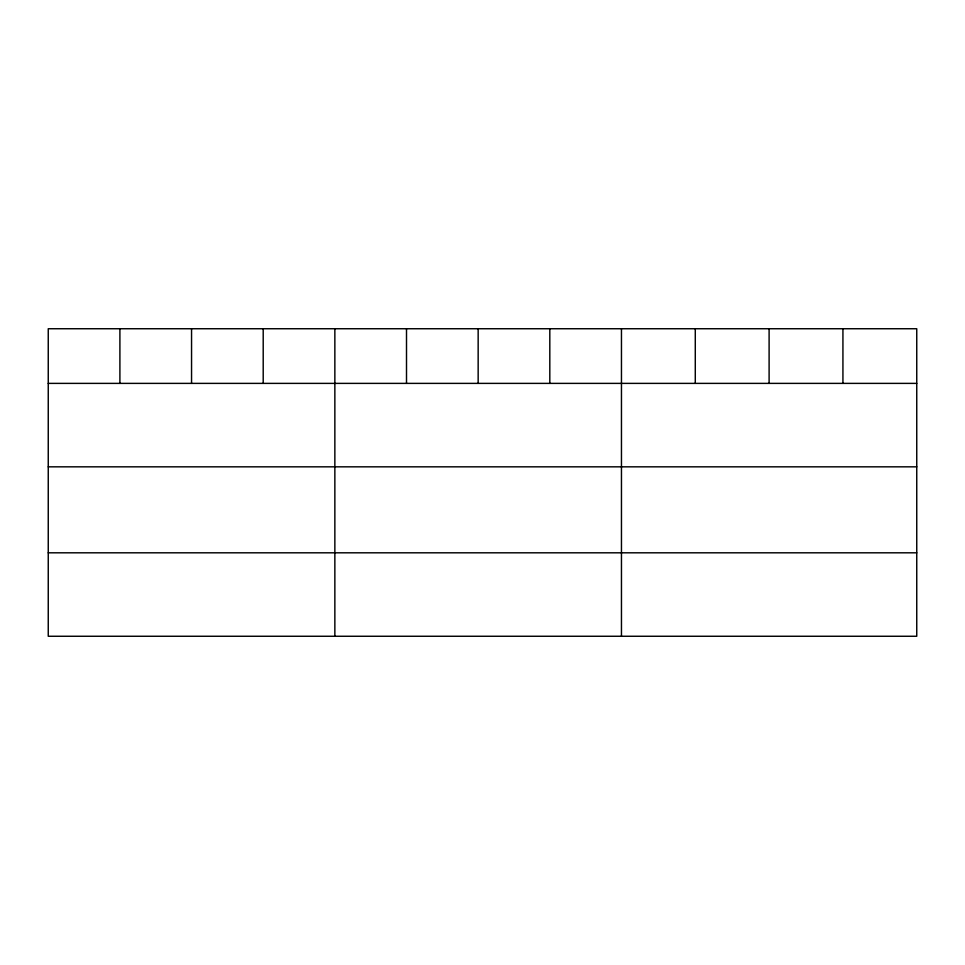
<?xml version="1.0" encoding="UTF-8"?>
<svg xmlns="http://www.w3.org/2000/svg" width="965" height="965" viewBox="0 0 965 965"><rect width="100%" height="100%" fill="white"/><g stroke="black" fill="none" stroke-linecap="round" stroke-linejoin="round"><path stroke-width="1.45" d="M916.75 466.831L916.75 328.739L48.25 328.739L48.25 636.261L916.75 636.261L916.75 466.831L48.25 466.831M48.25 383.382L916.75 383.382M48.25 552.812L916.75 552.812M842.928 328.739L842.928 383.382M769.105 328.739L769.105 383.382M695.283 328.739L695.283 383.382M621.46 328.739L621.46 636.261M549.809 328.739L549.809 383.382M478.157 328.739L478.157 383.382M406.506 328.739L406.506 383.382M334.855 328.739L334.855 636.261M263.204 328.739L263.204 383.382M191.553 328.739L191.553 383.382M119.901 328.739L119.901 383.382"/></g></svg>
